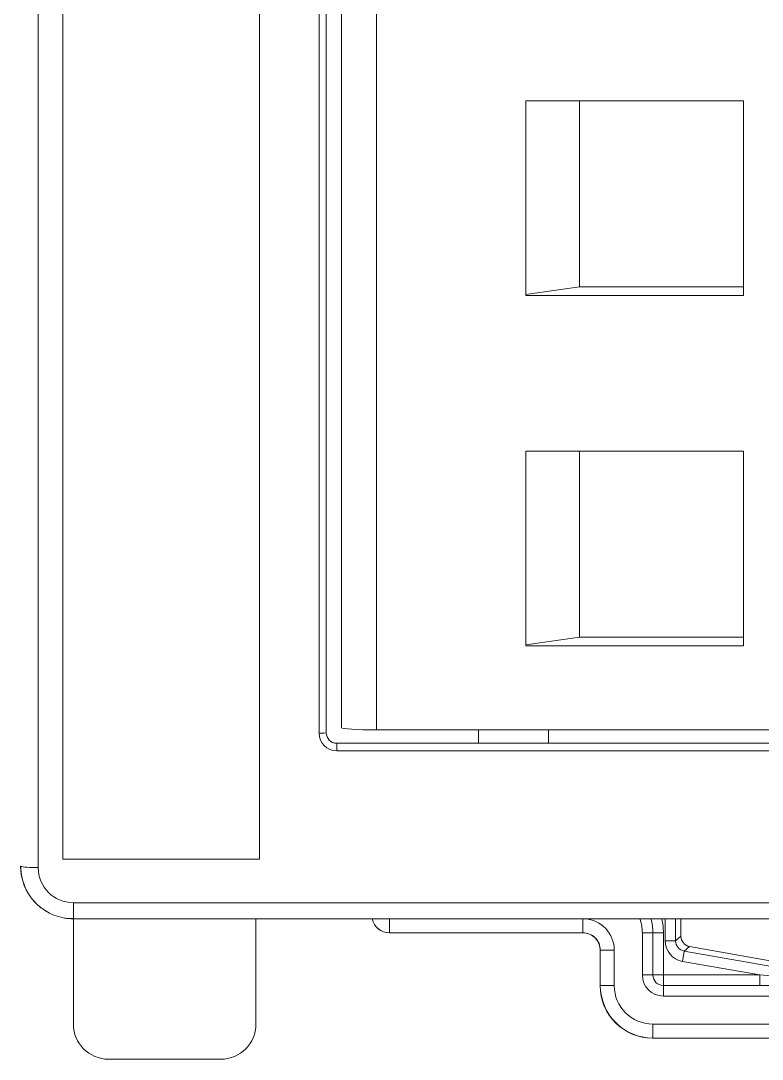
# Model space of a CAD drawing. Header units: millimetres. Extents: x 41350 to 54029, y 25852 to 34717.
# Drawn here: x 47094.4 to 47115.51, y 33660.17 to 33689.75 of the extents above; entities that cross this region are included whole.
import ezdxf

# ---------------------------------------------------------------- set-up
doc = ezdxf.new("R2010")
doc.units = ezdxf.units.MM
doc.set_wipeout_variables(frame=1)
doc.layers.add('SI-ORMAR-Oprema', color=30, linetype='Continuous', lineweight=5)

# ---------------------------------------------------------------- blocks, each defined once
blk = doc.blocks.new('sie_red1200')
at = {"layer": 'SI-ORMAR-Oprema'}
for p, q in [((79782.809, 29280.566), (79782.807, 29280.563)), ((79782.807, 29280.563), (79782.808, 29280.563)), ((79782.808, 29280.563), (79788.309, 29280.563)), ((79788.314, 29280.566), (79782.809, 29280.566)), ((79788.309, 29280.563), (79788.311, 29280.563)), ((79788.311, 29280.563), (79788.314, 29280.566)), ((79790.009, 29279.363), (79790.009, 29280.563)), ((79790.309, 29280.563), (79790.009, 29280.563)), ((79790.309, 29280.563), (79790.309, 29279.363)), ((79790.609, 29280.563), (79790.309, 29280.563)), ((79790.609, 29280.563), (79790.609, 29279.363)), ((79790.659, 29280.338), (79790.957, 29280.338)), ((79790.957, 29280.338), (79791.109, 29280.465)), ((79788.812, 29280.068), (79788.809, 29280.065)), ((79788.809, 29280.065), (79788.809, 29280.063)), ((79788.809, 29280.063), (79788.809, 29279.062)), ((79788.812, 29279.06), (79788.812, 29280.068)), ((79789.21, 29280.068), (79788.812, 29280.068)), ((79789.21, 29280.068), (79789.21, 29279.06)), ((79791.151, 29279.751), (79791.203, 29280.045)), ((79791.355, 29280.172), (79791.203, 29280.045)), ((79791.203, 29280.045), (79794.567, 29279.451)), ((79794.567, 29279.605), (79791.355, 29280.172)), ((79793.354, 29279.363), (79791.151, 29279.751)), ((79790.309, 29279.363), (79790.009, 29279.363)), ((79790.609, 29279.363), (79790.309, 29279.363)), ((79790.609, 29279.363), (79793.354, 29279.363)), ((79790.609, 29279.063), (79790.609, 29279.363)), ((79793.354, 29279.063), (79793.354, 29279.363)), ((79793.354, 29279.363), (79794.712, 29279.245)), ((79788.809, 29279.062), (79788.809, 29279.057)), ((79788.809, 29279.057), (79788.812, 29279.06)), ((79789.21, 29279.06), (79788.812, 29279.06)), ((79790.609, 29279.063), (79799.009, 29279.063)), ((79790.609, 29279.063), (79790.609, 29278.763)), ((79799.009, 29278.763), (79790.609, 29278.763)), ((79790.306, 29277.964), (79799.311, 29277.964)), ((79790.306, 29277.566), (79790.306, 29277.964)), ((79790.306, 29277.566), (79790.303, 29277.563)), ((79790.303, 29277.563), (79790.308, 29277.563)), ((79799.311, 29277.566), (79790.306, 29277.566)), ((79799.31, 29277.563), (79790.308, 29277.563)), ((79778.009, 29276.963), (79774.809, 29276.963))]:
    blk.add_line(p, q, dxfattribs=at)
for centre, radius, start, end in [((79788.318, 29280.072), 0.494, 359.4758, 90.5242), ((79791.249, 29280.333), 0.292, 179.0499, 260.9501), ((79790.609, 29279.363), 0.6, 180, 270), ((79790.609, 29279.363), 0.3, 180, 270), ((79790.309, 29279.063), 1.497, 180.0953, 269.9047), ((79774.809, 29277.963), 1, 180, 270), ((79778.009, 29277.963), 1, 270, 0)]:
    blk.add_arc(centre, radius, start, end, dxfattribs=at)
for centre, major_axis, ratio, start_param, end_param in [((79788.308, 29280.062), (-0.355, -0.355), 0.996963, 2.359993, 3.923193), ((79791.264, 29280.345), (0.465, 0.391), 0.987397, 2.449699, 3.833486), ((79791.411, 29280.469), (0.233, 0.195), 0.987397, 2.449699, 3.833486), ((79790.311, 29279.065), (1.064, 1.064), 0.996963, 2.359993, 3.923193), ((79790.314, 29279.069), (0.784, 0.784), 0.992433, 2.359993, 3.923193)]:
    blk.add_ellipse(centre, major_axis=major_axis, ratio=ratio, start_param=start_param, end_param=end_param, dxfattribs=at)
blk.add_wipeout([(79772.309, 29415.963), (79772.309, 29280.971), (79817.309, 29280.971), (79817.301, 29415.963)]).dxf.layer = 'SI-ORMAR-Oprema'
for p, q in [((79772.809, 29414.504), (79772.809, 29282.422)), ((79773.509, 29282.663), (79773.509, 29387.879)), ((79779.109, 29387.879), (79779.109, 29282.663)), ((79781.441, 29286.405), (79781.441, 29317.946)), ((79781.441, 29286.405), (79781.441, 29317.946)), ((79782.441, 29286.344), (79782.441, 29317.885)), ((79782.441, 29286.344), (79782.441, 29317.885)), ((79780.809, 29286.247), (79780.809, 29317.855)), ((79781.009, 29317.863), (79781.009, 29286.263)), ((79773.509, 29282.679), (79773.509, 29304.295)), ((79779.109, 29282.679), (79779.109, 29304.295)), ((79786.691, 29298.721), (79786.691, 29304.261)), ((79792.891, 29304.261), (79786.691, 29304.261)), ((79786.691, 29298.721), (79786.691, 29304.261)), ((79792.891, 29304.261), (79786.691, 29304.261)), ((79788.219, 29298.965), (79788.219, 29304.261)), ((79788.219, 29298.965), (79788.219, 29304.261)), ((79792.891, 29298.721), (79792.891, 29304.261)), ((79792.891, 29298.721), (79792.891, 29304.261)), ((79786.691, 29298.745), (79788.219, 29298.965)), ((79786.691, 29298.745), (79788.219, 29298.965)), ((79788.219, 29298.965), (79792.891, 29298.965)), ((79788.219, 29298.965), (79792.891, 29298.965)), ((79792.891, 29298.721), (79786.691, 29298.721)), ((79792.891, 29298.721), (79786.691, 29298.721)), ((79786.691, 29288.74), (79786.691, 29294.279)), ((79792.891, 29294.279), (79786.691, 29294.279)), ((79786.691, 29288.74), (79786.691, 29294.279)), ((79792.891, 29294.279), (79786.691, 29294.279)), ((79788.219, 29288.984), (79788.219, 29294.279)), ((79788.219, 29288.984), (79788.219, 29294.279)), ((79792.891, 29288.74), (79792.891, 29294.279)), ((79792.891, 29288.74), (79792.891, 29294.279)), ((79786.691, 29288.764), (79788.219, 29288.984)), ((79786.691, 29288.764), (79788.219, 29288.984)), ((79788.219, 29288.984), (79792.891, 29288.984)), ((79788.219, 29288.984), (79792.891, 29288.984)), ((79792.891, 29288.74), (79786.691, 29288.74)), ((79792.891, 29288.74), (79786.691, 29288.74)), ((79809.641, 29286.344), (79782.441, 29286.344)), ((79809.641, 29286.344), (79782.441, 29286.344)), ((79785.341, 29285.963), (79785.341, 29286.344)), ((79787.341, 29285.963), (79787.341, 29286.344)), ((79781.309, 29285.963), (79809.909, 29285.963)), ((79781.309, 29285.747), (79781.309, 29285.963)), ((79809.909, 29285.747), (79781.309, 29285.747)), ((79779.109, 29282.663), (79773.509, 29282.663)), ((79773.809, 29281.421), (79815.809, 29281.421)), ((79773.809, 29281.421), (79773.809, 29280.963)), ((79773.66, 29280.97), (79773.809, 29280.971)), ((79773.809, 29277.963), (79773.809, 29280.963)), ((79815.809, 29280.963), (79773.809, 29280.963)), ((79779.009, 29280.963), (79779.009, 29277.963)), ((79782.809, 29280.964), (79782.809, 29280.566)), ((79788.314, 29280.964), (79788.314, 29280.566)), ((79790.659, 29280.338), (79790.659, 29280.963)), ((79790.957, 29280.963), (79790.957, 29280.338)), ((79791.109, 29280.465), (79791.109, 29280.963))]:
    blk.add_line(p, q, dxfattribs=at)
for centre, radius, start, end in [((79781.309, 29286.247), 0.5, 179.9931, 269.9926), ((79781.309, 29286.263), 0.3, 180, 270), ((79773.809, 29282.463), 1.5, 180, 264.3798), ((79773.744, 29282.433), 1.427, 179.0965, 205.8733), ((79773.809, 29282.421), 1, 179.9827, 269.9815), ((79773.809, 29282.463), 1.5, 219.9848, 239.341), ((79773.809, 29282.463), 1.5, 260.2741, 270), ((79782.808, 29281.063), 0.5, 191.6692, 269.8997), ((79782.81, 29281.067), 0.501, 192.2154, 269.8338), ((79788.809, 29280.563), 1.2, 0, 19.4712), ((79788.809, 29280.563), 1.5, 0, 15.466), ((79788.809, 29280.563), 1.8, 0, 12.8396)]:
    blk.add_arc(centre, radius, start, end, dxfattribs=at)
for centre, major_axis, ratio, start_param, end_param in [((79780.809, 29286.263), (-0.2, 0), 0.077769, 1.570796, 3.141593), ((79782.441, 29286.405), (1, 0), 0.061048, 3.141593, 4.712389), ((79782.441, 29286.405), (1, 0), 0.061048, 3.141593, 4.712389), ((79772.809, 29282.463), (0.5, 0), 0.082552, 3.141593, 3.324385), ((79772.809, 29282.463), (0.5, 0), 0.082552, 3.324385, 4.712389), ((79788.307, 29280.061), (-0.641, -0.641), 0.992433, 2.359993, 3.865025)]:
    blk.add_ellipse(centre, major_axis=major_axis, ratio=ratio, start_param=start_param, end_param=end_param, dxfattribs=at)

msp = doc.modelspace()

# ---------------------------------------------------------------- block references
msp.add_blockref('sie_red1200', (-32677.912, 4383.206))

doc.saveas('drawing.dxf')
